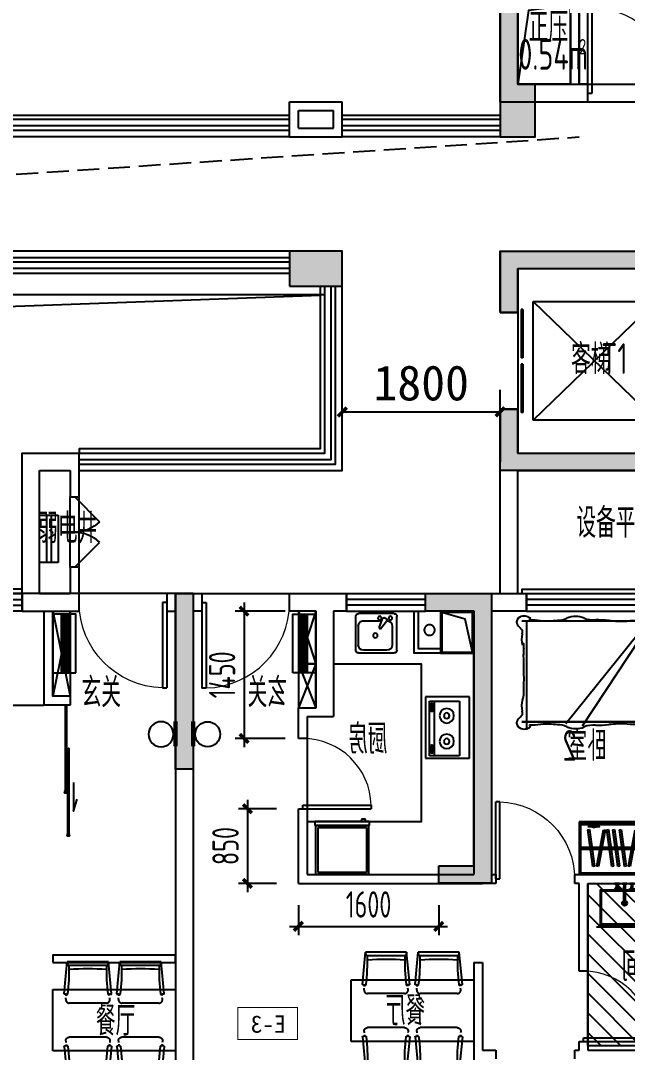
# Model space of a CAD drawing. Extents: x 2378699 to 2462834, y 1041771 to 1211756.
# Drawn here: x 2412970 to 2419886, y 1066374 to 1078124 of the extents above; entities that cross this region are included whole.
import ezdxf

# ---------------------------------------------------------------- set-up
doc = ezdxf.new("R2010")
doc.units = 0
doc.header["$LTSCALE"] = 1000
doc.linetypes.add('DASH', pattern=[0.35, 0.25, -0.1])
doc.linetypes.add('PS', pattern=[3200, 1500, -200, 1500])
doc.layers.get('0').update_dxf_attribs({"linetype": 'CONTINUOUS'})
doc.layers.get('Defpoints').update_dxf_attribs({"color": 6, "linetype": 'CONTINUOUS'})
for name, color, linetype in [('0p-洞填充', 1, 'CONTINUOUS'), ('_弱电导线层', 4, 'CONTINUOUS'), ('_弱电设备层', 6, 'CONTINUOUS'), ('_强电导线层', 3, 'CONTINUOUS'), ('A-EVTR', 5, 'CONTINUOUS'), ('A-Lvtry', 5, 'CONTINUOUS'), ('A-洞口', 105, 'CONTINUOUS'), ('A-烟气道', 105, 'CONTINUOUS'), ('A-疏散距离', 105, 'DASH'), ('A-看线', 105, 'CONTINUOUS'), ('A-线脚看线', 9, 'CONTINUOUS'), ('A-降板区域', 251, 'CONTINUOUS'), ('AE-FLOR', 151, 'CONTINUOUS'), ('DIM', 3, 'CONTINUOUS'), ('DOOR_FIRE', 4, 'CONTINUOUS'), ('PS', 6, 'PS'), ('PUB_DIM', 3, 'CONTINUOUS'), ('PUB_HATCH', 8, 'CONTINUOUS'), ('PUB_TEXT', 7, 'CONTINUOUS'), ('WALL', 2, 'CONTINUOUS'), ('WINDOW', 4, 'CONTINUOUS'), ('剪力墙', 6, 'CONTINUOUS'), ('商业', 2, 'CONTINUOUS'), ('户型标示', 7, 'CONTINUOUS'), ('栏杆', 142, 'CONTINUOUS'), ('门', 9, 'CONTINUOUS')]:
    doc.layers.add(name, color=color, linetype=linetype)
doc.layers.add('A-area', color=23, linetype='CONTINUOUS', plot=False)
doc.layers.add('A-FUR', color=8, linetype='CONTINUOUS', plot=False)
doc.layers.get('_强电导线层').off()
doc.styles.get("Standard").update_dxf_attribs({"font": 'tssdeng.shx', "bigfont": 'tssdchn.shx'})
doc.styles.add('ZZ', font='tssdeng.shx', dxfattribs={"width": 0.7, "bigfont": 'tssdchn.shx'})
doc.styles.add('黑体', font='simhei.ttf')
doc.dimstyles.new('_TCH_ARCH&&100', dxfattribs={"dimtxt": 400, "dimasz": 100, "dimexe": 250, "dimexo": 300, "dimgap": 126.25, "dimtad": 1, "dimdec": 0, "dimdsep": 46, "dimtxsty": '黑体', "dimblk": 'ARCHTICK', "dimcen": 0.09, "dimclrt": 7, "dimazin": 2, "dimtfac": 1, "dimtdec": 0, "dimtix": 1, "dimtmove": 2, "dimatfit": 3, "dimldrblk": 'ARCHTICK', "dimfxl": 0, "dimtolj": 1, "dimtzin": 0, "dimarcsym": 0})
doc.dimstyles.new('TSSD_100_100', dxfattribs={"dimtxt": 300, "dimasz": 100, "dimexe": 100, "dimexo": 250, "dimgap": 100, "dimtad": 1, "dimdec": 0, "dimzin": 0, "dimdsep": 46, "dimtxsty": 'ZZ', "dimblk": 'ARCHTICK', "dimcen": 0, "dimdle": 100, "dimclrd": 256, "dimclrt": 7, "dimadec": 0, "dimazin": 0, "dimtfac": 1, "dimtdec": 0, "dimtix": 1, "dimtmove": 2, "dimatfit": 3, "dimfxl": 0, "dimtolj": 1, "dimtzin": 0, "dimarcsym": 0})

# ---------------------------------------------------------------- blocks, each defined once
blk = doc.blocks.new('zt1')
at = {"layer": 'A-Lvtry', "linetype": 'Continuous'}
for p, q in [((-700, 0), (0, 0)), ((-700, -500), (-700, 0)), ((0, 0), (0, -500)), ((0, -500), (-700, -500))]:
    blk.add_line(p, q, dxfattribs=at)
at = {"layer": 'A-Lvtry'}
for p, q in [((-673, -113), (-673, -456)), ((-51, -113), (-673, -113)), ((-51, -456), (-51, -113)), ((-673, -400), (-51, -400)), ((-673, -456), (-51, -456)), ((-641, -422), (-641, -434)), ((-566, -432), (-630, -432)), ((-630, -432), (-630, -448)), ((-630, -448), (-566, -448)), ((-566, -448), (-566, -432)), ((-549, -423), (-549, -434)), ((-168, -422), (-168, -434)), ((-157, -432), (-157, -448)), ((-93, -432), (-157, -432)), ((-157, -448), (-93, -448)), ((-93, -448), (-93, -432)), ((-76, -423), (-76, -434))]:
    blk.add_line(p, q, dxfattribs=at)
for points in [[(-549, -423, 0.259034), (-551, -420, 0.076276), (-563, -415, 0.036515), (-576, -412, 0.026615), (-595, -411, 0.026615), (-614, -412, 0.036515), (-627, -415, 0.076276), (-639, -420, 0.259034), (-641, -423, 0.078462), (-641, -424, 0.056762)], [(-549, -434, 0.259034), (-551, -430, 0.076276), (-563, -425, 0.036515), (-576, -423, 0.026615), (-595, -422, 0.026615), (-614, -423, 0.036515), (-627, -425, 0.076276), (-639, -430, 0.259034), (-641, -434, 0.259034), (-639, -437, 0.056762), (-630, -441, 0.036515)], [(-566, -443, 0.008736), (-563, -442, 0.076276), (-551, -437, 0.259034), (-549, -434, 0.259034)], [(-76, -423, 0.259034), (-78, -420, 0.076276), (-90, -415, 0.036515), (-103, -412, 0.026615), (-122, -411, 0.026615), (-141, -412, 0.036515), (-154, -415, 0.076276), (-166, -420, 0.259034), (-168, -423, 0.078462), (-168, -424, 0.056762)], [(-76, -434, 0.259034), (-78, -430, 0.076276), (-90, -425, 0.036515), (-103, -423, 0.026615), (-122, -422, 0.026615), (-141, -423, 0.036515), (-154, -425, 0.076276), (-166, -430, 0.259034), (-168, -434, 0.259034), (-166, -437, 0.056762), (-157, -441, 0.036515)], [(-93, -443, 0.008736), (-90, -442, 0.076276), (-78, -437, 0.259034), (-76, -434, 0.259034)]]:
    blk.add_lwpolyline(points, format="xyb", dxfattribs=at)
at = {"layer": 'A-Lvtry', "linetype": 'Continuous'}
for centre, radius in [((-508, -259), 82.5), ((-508, -259), 31.6), ((-216, -259), 82.5), ((-216, -259), 31.6)]:
    blk.add_circle(centre, radius, dxfattribs=at)
at = {"layer": 'A-Lvtry', "width": 0.8, "flags": 9}
for tag in ['YSIZE', 'XSIZE']:
    blk.add_attdef(tag, (-350, 0), '', height=0.5, dxfattribs=at)
blk = doc.blocks.new('t4')
at = {"layer": 'A-Lvtry'}
for p, q in [((3876515, 2551820), (3876515, 2552229)), ((3876545, 2552260), (3876931, 2552260)), ((3876962, 2552229), (3876962, 2551820)), ((3876545, 2552145), (3876545, 2551880)), ((3876820, 2552206), (3876606, 2552206)), ((3876790, 2552072), (3876875, 2552142)), ((3876914, 2552122), (3876906, 2552136)), ((3876800, 2552055), (3876790, 2552072)), ((3876903, 2552093), (3876800, 2552055)), ((3876881, 2551880), (3876881, 2552085)), ((3876931, 2551789), (3876545, 2551789)), ((3876606, 2551820), (3876820, 2551820))]:
    blk.add_line(p, q, dxfattribs=at)
at = {"layer": 'A-Lvtry', "extrusion": (3.92285e-11, -1.08889e-08, 1)}
for centre, major_axis, start_param, end_param in [((3876545, 2552229), (-21.6, 21.6, 0), -0.785398, 0.785398), ((3876931, 2552229), (-21.6, 21.6, 0), 3.926991, 5.497787), ((3876606, 2552145), (-43.1, 43.1, 0), -0.785398, 0.785398), ((3876820, 2552145), (43.1, 43.1, 0), 5.497787, 7.068583), ((3876888, 2552126), (14.4, 14.4, 0), 6.021386, 7.757331), ((3876911, 2552185), (-14.4, 14.4, 0), 4.712389, 10.995574), ((3876896, 2552112), (-14.4, 14.4, 0), 2.714645, 4.45059), ((3876713, 2552013), (18, 18, 0), 6.283185283897186, 12.56637059107677), ((3876911, 2552063), (14.4, 14.4, 0), 6.283185283893945, 12.56637059107353), ((3876606, 2551880), (-43.1, 43.1, 0), 0.785398, 2.356194), ((3876820, 2551880), (-43.1, 43.1, 0), 2.356194, 3.926991), ((3876545, 2551820), (21.6, 21.6, 0), 2.356194, 3.926991), ((3876931, 2551820), (-21.6, 21.6, 0), 2.356194, 3.926991)]:
    blk.add_ellipse(centre, major_axis=major_axis, ratio=1, start_param=start_param, end_param=end_param, dxfattribs=at)
blk = doc.blocks.new('BX1')
at = {"layer": 'A-Lvtry'}
for p, q in [((-560, 8), (-608, 8)), ((-608, 8), (-608, -608)), ((-560, -608), (-560, 8)), ((0, 0), (-560, 0)), ((0, -600), (0, 0)), ((-560, 0), (-560, -600)), ((-24, -24), (-536, -24)), ((-536, -24), (-536, -576)), ((-24, -576), (-24, -24)), ((-631, -564), (-631, -520)), ((-631, -520), (-608, -520)), ((-608, -564), (-631, -564)), ((-608, -520), (-608, -564)), ((-536, -576), (-24, -576)), ((-608, -608), (-560, -608)), ((-560, -600), (0, -600))]:
    blk.add_line(p, q, dxfattribs=at)
blk = doc.blocks.new('u5g')
at = {"color": 8, "linetype": 'DASH', "ltscale": 20}
for p, q in [((10503, 151826), (10513, 151826)), ((10503, 151776), (10513, 151776)), ((10513, 151826), (10513, 151776)), ((12178, 151814), (10513, 151814)), ((12178, 151789), (10513, 151789)), ((12188, 151826), (12178, 151826)), ((12178, 151826), (12178, 151776)), ((12188, 151776), (12178, 151776))]:
    blk.add_line(p, q, dxfattribs=at)
at = {"color": 8, "ltscale": 20}
for p, q in [((10608, 151503), (10773, 151503)), ((10773, 151503), (10678, 151485)), ((10678, 151485), (10678, 151503)), ((11918, 151531), (12013, 151550)), ((12083, 151531), (11918, 151531)), ((12013, 151550), (12013, 151531))]:
    blk.add_line(p, q, dxfattribs=at)
at = {"linetype": 'DASH', "ltscale": 20}
for points in [[(12208, 152126), (10483, 152126), (10483, 151476), (12208, 151476)], [(10503, 151531), (11355, 151531), (11355, 151511), (10503, 151511)], [(11335, 151511), (12188, 151511), (12188, 151491), (11335, 151491)]]:
    blk.add_lwpolyline(points, close=True, dxfattribs=at)
blk.add_lwpolyline([(12188, 151476), (12188, 152106), (10503, 152106), (10503, 151476)], dxfattribs=at)
at = {"color": 8, "linetype": 'DASH', "ltscale": 20}
for points in [[(10603, 151579), (10697, 152027), (10720, 152022), (10626, 151574)], [(10780, 151579), (10874, 152027), (10897, 152022), (10803, 151574)], [(11001, 151572), (10931, 152024), (10954, 152028), (11025, 151576)], [(11087, 151579), (11181, 152027), (11204, 152022), (11110, 151574)], [(11310, 151572), (11240, 152024), (11263, 152028), (11334, 151576)], [(11397, 151579), (11490, 152027), (11513, 152022), (11420, 151574)], [(11618, 151572), (11547, 152024), (11570, 152028), (11641, 151576)], [(11711, 151572), (11640, 152024), (11663, 152028), (11734, 151576)], [(11797, 151572), (11726, 152024), (11749, 152028), (11820, 151576)], [(11843, 151579), (11936, 152027), (11959, 152022), (11866, 151574)], [(12064, 151572), (11993, 152024), (12016, 152028), (12087, 151576)]]:
    blk.add_lwpolyline(points, close=True, dxfattribs=at)
blk = doc.blocks.new('QWER34324')
at = {"layer": 'A-FUR'}
for p, q in [((-500, 0), (0, 0)), ((-40, -1200), (-40, 0)), ((-40, 0), (0, 0)), ((0, 0), (0, -1200)), ((-40, -12), (-2054, -12)), ((-40, -12), (-2054, -12)), ((-2000, -12), (-2000, -1251)), ((-608, -12), (-1552, -1182)), ((-575, -12), (-1364, -1208)), ((-571, -12), (-571, -144)), ((-520, -12), (-520, -135)), ((-63, -1126), (-63, -109)), ((-678, -173), (-678, -1028)), ((-336, -1028), (-336, -173)), ((-571, -1041), (-571, -1208)), ((-520, -1050), (-520, -1208)), ((-40, -1162), (-2054, -1162)), ((-40, -1165), (-2054, -1165)), ((-473, -1061), (-473, -1126)), ((0, -1200), (-500, -1200)), ((0, -1200), (-40, -1200))]:
    blk.add_line(p, q, dxfattribs=at)
for centre, radius, start, end in [((-2051, -24), 61.8, 114.6552, 197.0582), ((-2025, -61), 106, 45.7841, 118.7213), ((-1951, -1), 16, 93.3957, 183.4418), ((-1636, 205), 209, 267.1562, 297.4576), ((-1447, -169), 210, 87.9632, 116.1276), ((-1431, -151), 192, 63.047, 92.6492), ((-1226, 355), 355, 250.6064, 272.328), ((-1221, -2275), 2276, 85.9688, 89.7495), ((-1983, 14), 138, 203.7061, 231.956), ((-2098, -140), 53.6, 340.2311, 55.8644), ((-1966, -1217), 1215, 83.9678, 90.0408), ((-1770, 1150), 1160, 266.6495, 276.12), ((-909, 1295), 1309, 263.3302, 272.3581), ((-778, -1524), 1513, 87.0776, 92.9224), ((-656, 791), 806, 266.782, 275.5915), ((-481, -586), 584, 86.0367, 99.5331), ((-58, -703), 749, 113.8347, 131.4622), ((532, -1280), 1549, 124.5749, 131.8881), ((-775, -21402), 21401, 88.4924, 89.1043), ((-1547, -1387), 1811, 37.3131, 49.4206), ((-690, -564), 638, 26.4088, 59.0003), ((-268, -607), 539, 67.6212, 92.1024), ((-160, -2948), 2940, 87.6616, 91.0116), ((-1820, -219), 236, 164.9987, 197.1808), ((-507, -588), 449, 67.6212, 112.3788), ((-2003, -298), 43.4, 129.0734, 167.946), ((-1220, -371), 813, 176.6723, 181.7242), ((-2962, -320), 934, 354.9526, 3.4165), ((-3004, -350), 973, 356.9587, 1.5759), ((-605, 111), 625, 295.48, 321.1501), ((-9950, -650), 7922, 358.6733, 1.8401), ((-7673, -3674), 8088, 20.4586, 24.0484), ((-1524, 283), 1811, 309.9646, 322.6869), ((-1820, -978), 236, 162.8192, 195.0013), ((-2329, -812), 300, 341.3052, 356.0421), ((-667, -564), 638, 300.9997, 333.5912), ((-2098, -1057), 53.6, 304.1356, 19.7689), ((-507, -613), 449, 247.6212, 292.3788), ((-35, -425), 749, 237.4638, 246.1653), ((555, 176), 1549, 231.6372, 235.4251), ((-2051, -1173), 61.8, 162.9418, 245.3448), ((-1983, -1211), 138, 128.044, 156.2939), ((-268, -627), 539, 247.6212, 292.3788), ((-2025, -1136), 106, 241.2787, 314.2159), ((-1966, 20), 1215, 269.9592, 276.0322), ((-1951, -1196), 16, 176.5582, 266.6043), ((-1770, -2347), 1160, 83.88, 93.3505), ((-1636, -1402), 209, 62.5424, 92.8438), ((-1447, -1028), 210, 243.8724, 272.0368), ((-1431, -1046), 192, 267.3508, 296.953), ((-1226, -1552), 355, 87.672, 109.3936), ((-1221, 1078), 2276, 270.2505, 274.0312), ((-909, -2492), 1309, 87.6419, 96.6698), ((-778, 327), 1513, 267.0776, 272.9224), ((-656, -1988), 806, 84.4085, 93.218), ((-481, -611), 584, 260.4669, 273.9633), ((-775, 20205), 21401, 270.8957, 271.5076), ((-160, 1751), 2940, 268.9884, 272.3384)]:
    blk.add_arc(centre, radius, start, end, dxfattribs=at)
blk = doc.blocks.new('A$C12CE3BE6')
at = {"ltscale": 10}
for p, q in [((220, 412), (160, 412)), ((160, 412), (160, 405)), ((220, 405), (160, 405)), ((180, 469), (200, 469)), ((180, 412), (180, 435)), ((182, 422), (182, 442)), ((197, 442), (182, 442)), ((197, 422), (182, 422)), ((184, 442), (184, 469)), ((187, 412), (187, 422)), ((193, 412), (193, 422)), ((195, 442), (195, 469)), ((197, 422), (197, 442)), ((200, 412), (200, 435)), ((220, 405), (220, 412)), ((285, 469), (265, 469)), ((265, 260), (265, 435)), ((285, 260), (285, 435)), ((330, 412), (390, 412)), ((330, 405), (330, 412)), ((330, 405), (390, 405)), ((370, 469), (350, 469)), ((350, 412), (350, 435)), ((352, 422), (352, 442)), ((352, 442), (367, 442)), ((352, 422), (367, 422)), ((354, 442), (354, 469)), ((357, 412), (357, 422)), ((363, 412), (363, 422)), ((365, 442), (365, 469)), ((367, 422), (367, 442)), ((370, 412), (370, 435)), ((390, 412), (390, 405))]:
    blk.add_line(p, q, dxfattribs=at)
for p, q in [((261, 236), (289, 264)), ((261, 264), (289, 236))]:
    blk.add_line(p, q)
for points in [[(200, 435), (200, 469), (215, 469), (215, 475), (165, 475), (165, 469), (180, 469), (180, 435)], [(285, 435), (285, 469), (300, 469), (300, 475), (250, 475), (250, 469), (265, 469), (265, 435)], [(370, 435), (370, 469), (385, 469), (385, 475), (335, 475), (335, 469), (350, 469), (350, 435)]]:
    blk.add_lwpolyline(points, dxfattribs=at)
for points in [[(0, 0), (0, 400), (550, 400), (550, 0)], [(10, 10), (10, 390), (540, 390), (540, 10)]]:
    blk.add_lwpolyline(points, close=True)
for centre in [(190, 409), (360, 409)]:
    blk.add_circle(centre, 3.5, dxfattribs=at)
for radius in [29.1, 20]:
    blk.add_circle((275, 250), radius)
blk.add_arc((275, 260), 10, 180, 0, dxfattribs=at)
blk = doc.blocks.new('chair4')
at = {"linetype": 'DASH', "ltscale": 200}
for p, q in [((-426, 250), (-410, 249)), ((-470, 211), (-470, -211)), ((-426, -250), (-410, -249))]:
    blk.add_line(p, q, dxfattribs=at)
at = {"ltscale": 20}
for p, q in [((-389, 247), (-372, 245)), ((-365, 269), (0, 234)), ((-40, 214), (-40, -214)), ((0, 234), (0, -234)), ((-365, -269), (0, -234)), ((-389, -247), (-372, -245))]:
    blk.add_line(p, q, dxfattribs=at)
at = {"linetype": 'DASH', "ltscale": 200, "extrusion": (0, 0, -1)}
for centre, start_param, end_param in [((-430, 211), 3.926991, 5.586837), ((-430, -211), 2.267145, 3.926991)]:
    blk.add_ellipse(centre, major_axis=(28.3, 28.3), ratio=1, start_param=start_param, end_param=end_param, dxfattribs=at)
at = {"ltscale": 20, "extrusion": (0, 0, -1)}
for centre, major_axis, ratio, start_param, end_param in [((-366, 237), (5.66, -5.66), 1, 0.914477, 2.702691), ((-440, 264), (50.3, 50.3), 1, 0.774487, 1.131895), ((-365, 265), (2.83, 2.83), 1, 3.91608, 5.586837), ((-6, 198), (26.3, 26.3), 1, 4.375488, 5.671939), ((-125, 1886), (-1792, 85), 0.932857, 4.621064, 4.803714), ((-2033, -2), (-3, 2384), 0.819086, 1.481782, 1.659811), ((-366, -237), (5.66, 5.66), 1, 3.580494, 5.368708), ((-125, -1886), (1792, 85), 0.932857, 4.621064, 4.803714), ((-6, -198), (26.3, 26.3), 1, 2.182042, 3.478494), ((-440, -264), (50.3, -50.3), 1, -1.131895, -0.774487), ((-365, -265), (2.83, -2.83), 1, 0.696349, 2.367105)]:
    blk.add_ellipse(centre, major_axis=major_axis, ratio=ratio, start_param=start_param, end_param=end_param, dxfattribs=at)
blk = doc.blocks.new('canzhuo01')
for p, q in [((38357, 175033), (36957, 175033)), ((38357, 174333), (38357, 175033)), ((36957, 174333), (38357, 174333))]:
    blk.add_line(p, q)
at = {"extrusion": (0, 0, -1), "xscale": -1, "zscale": -1, "rotation": 270}
for p in [(-37357, 175347), (-37957, 175347)]:
    blk.add_blockref('chair4', p, dxfattribs=at)
at = {"xscale": -1, "rotation": 90}
for p in [(37357, 174019), (37957, 174019)]:
    blk.add_blockref('chair4', p, dxfattribs=at)
blk = doc.blocks.new('$DorLib2D$00000001')
for p, q in [((0.45, 0.975), (0.5, 0.975)), ((0.45, 0), (0.45, 0.975)), ((0.5, 0), (0.5, 0.975)), ((0.5, 0), (0.45, 0))]:
    blk.add_line(p, q)
at = {"lineweight": 13}
blk.add_arc((0.475, 0), 0.975, 91.4693, 180, dxfattribs=at)
blk = doc.blocks.new('$TCHSYS$WIN2D')
for p, q in [((-0.5, 0.5), (0.5, 0.5)), ((-0.5, 0.5), (-0.5, -0.5)), ((0.5, 0.5), (0.5, -0.5)), ((0.5, 0.1667), (-0.5, 0.1667)), ((0.5, -0.1667), (-0.5, -0.1667)), ((-0.5, -0.5), (0.5, -0.5))]:
    blk.add_line(p, q)
blk = doc.blocks.new('a3+huxing0323')
at = {"layer": 'A-降板区域'}
h = blk.add_hatch(dxfattribs=at)
h.set_pattern_fill('ANSI31', color=256, scale=100)
h.set_pattern_definition([(45, (1599.37, 3297.15), (-112.2532, 112.2532), [])])
h.paths.add_polyline_path([(-26714, 146585), (-27714, 146585), (-27714, 145885), (-27714, 145785), (-28814, 145785), (-28814, 144735), (-26714, 144735)])
at = {"layer": 'A-FUR'}
for p, q in [((-23414, 149685), (-23614, 149085)), ((-23614, 149685), (-23414, 149085)), ((-23614, 149085), (-23414, 148585)), ((-23414, 149085), (-23614, 148585))]:
    blk.add_line(p, q, dxfattribs=at)
for points in [[(-23414, 149085), (-23614, 149085), (-23614, 149685), (-23414, 149685)], [(-23414, 148585), (-23614, 148585), (-23614, 149085), (-23414, 149085)]]:
    blk.add_lwpolyline(points, close=True, dxfattribs=at)
at = {"layer": 'A-Lvtry', "ltscale": 3}
blk.add_line((-27693, 146088), (-26814, 146088), dxfattribs=at)
blk.add_lwpolyline([(-23814, 149085), (-24814, 149085), (-24814, 147285), (-23514, 147285)], dxfattribs=at)
at = {"layer": 'A-烟气道'}
for points in [[(-25414, 149685), (-25034, 149685), (-25034, 149205), (-25414, 149205)], [(-25399, 149670), (-25049, 149670), (-25049, 149220), (-25399, 149220)]]:
    blk.add_lwpolyline(points, close=True, dxfattribs=at)
blk.add_lwpolyline([(-25399, 149220), (-25316, 149593), (-25049, 149670)], dxfattribs=at)
at = {"layer": 'A-降板区域'}
blk.add_lwpolyline([(-26714, 146585), (-27714, 146585), (-27714, 145885), (-27714, 145785), (-28814, 145785), (-28814, 144735), (-26714, 144735)], close=True, dxfattribs=at)
at = {"layer": 'PS', "ltscale": 0.5}
blk.add_circle((-24909, 149470), 60, dxfattribs=at)
at = {"layer": 'WALL'}
for p, q in [((-25514, 149885), (-26014, 149885)), ((-26014, 149885), (-26014, 149685)), ((-24864, 149885), (-25514, 149885)), ((-24864, 149685), (-24864, 149885)), ((-23714, 149885), (-23964, 149885)), ((-23964, 149885), (-23964, 149685)), ((-23314, 149885), (-23714, 149885)), ((-23314, 149685), (-23314, 149885)), ((-22014, 149885), (-22314, 149885)), ((-22314, 149885), (-22314, 149685)), ((-22014, 149885), (-22014, 140985)), ((-26014, 149685), (-25614, 149685)), ((-25614, 149685), (-25614, 146685)), ((-25414, 149685), (-25414, 146685)), ((-25414, 149685), (-24864, 149685)), ((-23964, 149685), (-23814, 149685)), ((-23814, 149685), (-23814, 148485)), ((-23614, 149685), (-23614, 148585)), ((-23614, 149685), (-23314, 149685)), ((-22314, 149685), (-22214, 149685)), ((-22214, 149685), (-22214, 141085)), ((-23414, 148585), (-23614, 148585)), ((-23414, 148235), (-23414, 148585)), ((-23514, 148485), (-23814, 148485)), ((-23514, 148485), (-23514, 148235)), ((-23514, 148235), (-23414, 148235)), ((-23414, 147435), (-23514, 147435)), ((-23514, 147435), (-23514, 146685)), ((-23414, 146585), (-23414, 147435)), ((-26614, 146685), (-28014, 146685)), ((-26564, 146685), (-26614, 146685)), ((-26564, 146585), (-26564, 146685)), ((-25614, 146685), (-25664, 146685)), ((-25664, 146685), (-25664, 146585)), ((-23514, 146685), (-25414, 146685)), ((-26714, 146585), (-28114, 146585)), ((-26714, 146585), (-26714, 145585)), ((-26614, 145585), (-26614, 146585)), ((-26614, 146585), (-26564, 146585)), ((-25664, 146585), (-25514, 146585)), ((-23414, 146585), (-25514, 146585)), ((-26714, 145585), (-26614, 145585)), ((-25514, 145685), (-25514, 144685)), ((-25414, 145685), (-25514, 145685)), ((-25414, 145685), (-25414, 144685)), ((-26614, 144785), (-26714, 144785)), ((-26714, 144785), (-26714, 144685)), ((-26614, 144685), (-26614, 144785)), ((-26714, 144685), (-28814, 144685)), ((-26564, 144685), (-26614, 144685)), ((-26564, 144585), (-26564, 144685)), ((-25514, 144685), (-25664, 144685)), ((-25664, 144685), (-25664, 144585)), ((-25414, 144685), (-25414, 141085))]:
    blk.add_line(p, q, dxfattribs=at)
for points in [[(-25034, 149205), (-24734, 149205), (-24734, 149685)], [(-25034, 149255), (-24784, 149255), (-24784, 149685)]]:
    blk.add_lwpolyline(points, dxfattribs=at)
at = {"layer": 'WINDOW'}
for p, q in [((-22314, 149885, 0), (-23314, 149885, 0)), ((-23514, 148235), (-23514, 147435)), ((-26714, 145585), (-26714, 144785))]:
    blk.add_line(p, q, dxfattribs=at)
at = {"layer": '户型标示', "color": 2, "const_width": 11.2}
blk.add_lwpolyline([(-23403, 145173), (-22725, 145173), (-22725, 144806), (-23403, 144806)], close=True, dxfattribs=at)
at = {"layer": 'A-FUR', "extrusion": (0, 0, -1), "xscale": 0.8116, "yscale": 0.9231, "zscale": -1, "rotation": 180}
blk.add_blockref('u5g', (36522, 287113), dxfattribs=at)
at = {"layer": 'A-FUR'}
blk.add_blockref('canzhuo01', (-62371, -29547), dxfattribs=at)
at = {"layer": 'A-Lvtry', "extrusion": (-1.08889e-08, 3.92285e-11, 1)}
for name, p, rotation in [('zt1', (-25364, 148710), 90.00000133402135), ('BX1', (-23614, 146685), 270)]:
    blk.add_blockref(name, p, dxfattribs=dict(at, rotation=rotation))
at = {"layer": 'A-Lvtry', "ltscale": 3, "extrusion": (0, 0, -1), "zscale": -1}
blk.add_blockref('A$C12CE3BE6', (26858, 146110), dxfattribs=at)
at = {"layer": 'WALL', "extrusion": (0, 0, -1), "zscale": -1}
blk.add_blockref('QWER34324', (28014, 149585), dxfattribs=at)
at = {"layer": 'WINDOW'}
for name, p, xscale, yscale, zscale, rotation in [('$TCHSYS$WIN2D', (-26764, 149785), 1500, 200, 1500, 180), ('$TCHSYS$WIN2D', (-24414, 149785), 900, 200, 900, 180), ('$DorLib2D$00000001', (-22814, 149785), -1000, 1000, -1000, 180), ('$DorLib2D$00000001', (-23464, 147835), 800, -800, 800, 270), ('$DorLib2D$00000001', (-26114, 146635), -900, -900, -900, 180), ('$DorLib2D$00000001', (-26664, 145185), 800, -800, 800, 270)]:
    blk.add_blockref(name, p, dxfattribs=dict(at, xscale=xscale, yscale=yscale, zscale=zscale, rotation=rotation))
at = {"layer": '商业', "rotation": 90}
blk.add_blockref('t4', (2527722, -3727305), dxfattribs=at)
at = {"layer": 'PUB_TEXT', "width": 0.7}
for s, height, p in [('玄关', 337.6, (-23286, 148590)), ('厨房', 337.6, (-24428, 148061)), ('卧室', 337.6, (-26930, 147982)), ('2', 350, (-26586, 147982)), ('卫生间', 337.6, (-27773, 145471)), ('餐厅', 337.6, (-24859, 144968))]:
    blk.add_text(s, height=height, dxfattribs=at).set_placement(p)
at = {"layer": '户型标示', "color": 2, "style": '黑体'}
blk.add_text('E-3', height=197.2, dxfattribs=at).set_placement((-23271, 144884))
blk = doc.blocks.new('jgjlq030328')
at = {"layer": 'PUB_HATCH'}
for points in [[(-266435, 22212), (-266035, 22212), (-266035, 22812), (-266235, 22812), (-266235, 25312), (-265635, 25312), (-265635, 25512), (-266435, 25512), (-266435, 22612)], [(-268835, 20512), (-268235, 20512), (-268235, 20912), (-268835, 20912)], [(-266435, 20212), (-266435, 20912), (-263935, 20912), (-263935, 18412), (-266435, 18412), (-266435, 19112), (-266235, 19112), (-266235, 18612), (-264135, 18612), (-264135, 20712), (-266235, 20712), (-266235, 20212)], [(-270135, 17012), (-269935, 17012), (-269935, 15012), (-270135, 15012), (-270135, 16812)], [(-267135, 13912), (-266735, 13912), (-266735, 16812), (-267285, 16812), (-267285, 17012), (-266535, 17012), (-266535, 13712), (-266735, 13712), (-267135, 13712)]]:
    blk.add_hatch(color=256, dxfattribs=at).paths.add_polyline_path(points)
at = {"layer": '剪力墙'}
for points in [[(-266435, 22212), (-266035, 22212), (-266035, 22812), (-266235, 22812), (-266235, 25312), (-265635, 25312), (-265635, 25512), (-266435, 25512), (-266435, 22612)], [(-268835, 20512), (-268235, 20512), (-268235, 20912), (-268835, 20912)], [(-266435, 20212), (-266435, 20912), (-263935, 20912), (-263935, 18412), (-266435, 18412), (-266435, 19112), (-266235, 19112), (-266235, 18612), (-264135, 18612), (-264135, 20712), (-266235, 20712), (-266235, 20212)], [(-270135, 17012), (-269935, 17012), (-269935, 15012), (-270135, 15012), (-270135, 16812)], [(-267135, 13912), (-266735, 13912), (-266735, 16812), (-267285, 16812), (-267285, 17012), (-266535, 17012), (-266535, 13712), (-266735, 13712), (-267135, 13712)]]:
    blk.add_lwpolyline(points, close=True, dxfattribs=at)
for points in [[(-268635, 20512), (-268635, 20512)], [(-270135, 16812), (-270135, 16812)]]:
    blk.add_lwpolyline(points, dxfattribs=at)
blk = doc.blocks.new('ssxianjiao0329')
at = {"layer": 'A-线脚看线'}
for points in [[(-32414, 148948), (-22514, 148948)], [(-21914, 148948), (-20114, 148948)], [(-32414, 147148), (-22514, 147148)], [(-22164, 146998), (-22164, 145148), (-24914, 145148), (-24914, 145098)], [(-25564, 143498), (-25564, 143548), (-26514, 143548), (-26514, 143498)], [(-19864, 143498), (-19864, 143548), (-18264, 143548), (-18264, 143498)]]:
    blk.add_lwpolyline(points, dxfattribs=at)
blk = doc.blocks.new('$DORLIB2D$00000127')
at = {"color": 0}
for points in [[(-0.533, 0.795), (-0.533, 0.69)], [(-0.033, 0.795), (-0.533, 0.795)], [(-0.033, 0.795), (-0.033, 0.69)], [(0.533, 0.795), (0.033, 0.795)], [(0.033, 0.795), (0.033, 0.69)], [(0.533, 0.795), (0.533, 0.69)], [(-0.033, 0.69), (-0.533, 0.69)], [(0.533, 0.69), (0.033, 0.69)], [(0.5, 0.5), (-0.5, 0.5)]]:
    blk.add_lwpolyline(points, dxfattribs=at)
blk = doc.blocks.new('$DorLib2D$00000116')
at = {"color": 0}
for p, q in [((-0.5, 0), (-0.146, 0.354)), ((0.5, 0), (0.146, 0.354))]:
    blk.add_line(p, q, dxfattribs=at)
for centre, start, end in [((-0.5, 0), 0, 45), ((0.5, 0), 135, 180)]:
    blk.add_arc(centre, 0.5, start, end, dxfattribs=at)
blk = doc.blocks.new('hhhhxintongqutong0329')
at = {"layer": 'A-area'}
for points in [[(-17814, 25083), (-19914, 25083), (-19914, 22583), (-17814, 22583)], [(-19914, 25083), (-19914, 23583), (-19214, 23583), (-19214, 22583), (-17814, 22583), (-17814, 25083)], [(-19914, 23483), (-19314, 23483), (-19314, 22583), (-19914, 22583)], [(-37214, 20183), (-37214, 20183), (-37214, 20183), (-37214, 16783), (-34664, 16783), (-34664, 16783), (-33414, 16783), (-33414, 16783), (-31814, 16783), (-31814, 16983), (-31214, 16983), (-31214, 13683), (-29814, 13683), (-29814, 16983), (-29214, 16983), (-29214, 16783), (-27714, 16783), (-27714, 16783), (-26464, 16783), (-26464, 16783), (-25564, 16783), (-25564, 18383), (-22114, 18383), (-22114, 20183)]]:
    blk.add_lwpolyline(points, close=True, dxfattribs=at)
at = {"layer": 'A-EVTR'}
for p, q in [((-19739, 18758), (-19739, 20108)), ((-19739, 20108), (-18339, 20108)), ((-18339, 18758), (-19739, 20108)), ((-19739, 18758), (-18339, 20108)), ((-18339, 18758), (-19739, 18758))]:
    blk.add_line(p, q, dxfattribs=at)
at = {"layer": 'A-洞口'}
blk.add_lwpolyline([(-19314, 23483), (-19789, 23424), (-19914, 22583)], dxfattribs=at)
at = {"layer": 'A-看线'}
blk.add_lwpolyline([(-22114, 20183), (-37214, 20183)], dxfattribs=at)
at = {"layer": 'AE-FLOR'}
for points in [[(-22514, 22183), (-32414, 22183)], [(-20114, 22183), (-21914, 22183)], [(-22514, 21983), (-32414, 21983)], [(-20114, 21983), (-21914, 21983)], [(-22514, 20683), (-32414, 20683)], [(-22514, 20483), (-32414, 20483)], [(-24914, 18183), (-21914, 18183), (-21914, 20283)], [(-24914, 18383), (-22114, 18383), (-22114, 20283)]]:
    blk.add_lwpolyline(points, dxfattribs=at)
at = {"layer": 'DOOR_FIRE'}
for p, q in [((-19114, 22383), (-18114, 22383)), ((-25014, 17083), (-25014, 17883)), ((-24914, 17083), (-24914, 17883))]:
    blk.add_line(p, q, dxfattribs=at)
at = {"layer": 'WALL'}
for p, q in [((-19214, 22583), (-19214, 23583)), ((-20114, 22383), (-20114, 23483)), ((-19914, 22583), (-19914, 23483)), ((-19314, 22583), (-19314, 23483)), ((-19914, 22583), (-19314, 22583)), ((-19114, 22583), (-19214, 22583)), ((-19114, 22383), (-19114, 22583)), ((-22514, 21983), (-22514, 22383)), ((-22514, 22383), (-21914, 22383)), ((-21914, 21983), (-21914, 22383)), ((-20114, 22383), (-19314, 22383)), ((-19314, 22383), (-19114, 22383)), ((-22414, 22083), (-22414, 22283)), ((-22414, 22283), (-22014, 22283)), ((-22014, 22083), (-22014, 22283)), ((-22514, 21983), (-21914, 21983)), ((-22414, 22083), (-22014, 22083)), ((-20114, 20683), (-17614, 20683)), ((-20114, 20683), (-20114, 19983)), ((-19914, 20483), (-17814, 20483)), ((-19914, 19983), (-19914, 20483)), ((-20114, 19983), (-19914, 19983)), ((-19914, 18883), (-20114, 18883)), ((-20114, 18883), (-20114, 18283)), ((-19914, 18383), (-19914, 18883)), ((-25564, 18383), (-24914, 18383)), ((-25564, 16583), (-25564, 18383)), ((-24914, 17883), (-24914, 18383)), ((-19914, 18383), (-17814, 18383)), ((-20114, 16783), (-20114, 18283)), ((-25364, 18183), (-25014, 18183)), ((-25364, 16783), (-25364, 18183)), ((-25014, 18183), (-25014, 17883)), ((-19914, 16783), (-19914, 18183)), ((-19914, 18183), (-17614, 18183)), ((-25014, 17883), (-24914, 17883)), ((-24914, 17083), (-25014, 17083)), ((-25014, 17083), (-25014, 16783)), ((-24914, 16583), (-24914, 17083)), ((-25364, 16783), (-25014, 16783)), ((-20114, 16783), (-19914, 16783)), ((-25564, 16583), (-24914, 16583))]:
    blk.add_line(p, q, dxfattribs=at)
at = {"layer": '栏杆'}
for points in [[(-22514, 22108), (-32414, 22108)], [(-20114, 22108), (-21914, 22108)], [(-22514, 22058), (-32414, 22058)], [(-20114, 22058), (-21914, 22058)], [(-22514, 20608), (-32414, 20608)], [(-22514, 20558), (-32414, 20558)], [(-24914, 18258), (-21989, 18258), (-21989, 20283)], [(-24914, 18308), (-22039, 18308), (-22039, 20283)]]:
    blk.add_lwpolyline(points, dxfattribs=at)
at = {"layer": 'DOOR_FIRE', "xscale": -1000, "yscale": 1000, "zscale": 200}
blk.add_blockref('$DorLib2D$00000001', (-18614, 22483), dxfattribs=at)
at = {"layer": 'DOOR_FIRE', "xscale": 800, "yscale": -800, "zscale": 100, "rotation": 90}
blk.add_blockref('$DorLib2D$00000116', (-24964, 17483), dxfattribs=at)
at = {"layer": 'WINDOW', "xscale": 1100, "yscale": -200, "zscale": 1100, "rotation": 90}
blk.add_blockref('$DORLIB2D$00000127', (-20014, 19433), dxfattribs=at)
at = {"layer": 'PUB_TEXT', "width": 0.7}
for s, height, p in [('正压', 337.6, (-19788, 23063)), ('0.54m', 350, (-19907, 22749)), ('2', 175, (-19213, 22924)), ('客梯', 337.6, (-19306, 19284)), ('T1', 350, (-18962, 19284)), ('设备平台', 337.6, (-19245, 17419)), ('弱电井', 337.6, (-25380, 17357))]:
    blk.add_text(s, height=height, dxfattribs=at).set_placement(p)
blk = doc.blocks.new('_ArchTick')
at = {"color": 0, "linetype": 'ByBlock', "const_width": 0.4}
blk.add_lwpolyline([(-0.5, -0.5), (0.5, 0.5)], dxfattribs=at)
blk = doc.blocks.new('*D142')
at = {"layer": 'Defpoints', "color": 0}
for p in [(2418436, 1073668), (2416636, 1072966), (2418436, 1072966)]:
    blk.add_point(p, dxfattribs=at)
at = {"layer": 'PUB_DIM', "color": 0, "lineweight": -2}
for p, q in [((2416636, 1073266), (2416636, 1073918)), ((2418436, 1073266), (2418436, 1073918)), ((2416636, 1073668), (2418436, 1073668))]:
    blk.add_line(p, q, dxfattribs=at)
at = {"layer": 'PUB_DIM', "color": 0, "lineweight": -2, "xscale": 100, "yscale": 100, "zscale": 100, "rotation": 180}
blk.add_blockref('_ArchTick', (2416636, 1073668), dxfattribs=at)
at = {"layer": 'PUB_DIM', "color": 0, "lineweight": -2, "xscale": 100, "yscale": 100, "zscale": 100}
blk.add_blockref('_ArchTick', (2418436, 1073668), dxfattribs=at)
at = {"layer": 'PUB_DIM', "color": 7, "insert": (2417536, 1073996), "char_height": 400, "attachment_point": 5, "style": '黑体'}
blk.add_mtext('\\A1;1800', dxfattribs=at)
blk = doc.blocks.new('家用多媒体布线箱')
at = {"layer": '_弱电设备层'}
blk.add_lwpolyline([(-334, 264), (334, 264), (334, 0), (-334, 0)], close=True, dxfattribs=at)
at = {"layer": '_弱电设备层', "color": 14, "const_width": 100}
blk.add_lwpolyline([(-334, 138), (334, 138)], dxfattribs=at)
blk = doc.blocks.new('可视对讲室内机')
at = {"layer": '_弱电设备层', "const_width": 50}
blk.add_lwpolyline([(-149, 0), (149, 0)], dxfattribs=at)
at = {"layer": '_弱电设备层'}
blk.add_circle((4, 174), 150, dxfattribs=at)
blk = doc.blocks.new('接线箱')
at = {"layer": '_弱电设备层'}
for p, q in [((-448, 0), (-448, 356)), ((-448, 356), (448, 356)), ((448, 356), (448, 0)), ((448, 0), (-448, 0))]:
    blk.add_line(p, q, dxfattribs=at)
at = {"layer": '_弱电设备层', "color": 1}
for p, q in [((-448, 221), (448, 221)), ((-448, 128), (448, 128))]:
    blk.add_line(p, q, dxfattribs=at)
blk = doc.blocks.new('A$C0C081A4C')
at = {"layer": '_弱电导线层'}
for name, p, xscale, yscale, zscale, rotation in [('接线箱', (213, 3074), 0.5993150683119893, 0.5993150683119893, 0.5993150683119893, 90), ('家用多媒体布线箱', (3150, 1883), 0.99885844765231, 0.99885844765231, 0.99885844765231, 89.99999999999997), ('可视对讲室内机', (1750, 853), 0.9524745978415012, 0.9524745978415012, 0.9524745978415012, 270)]:
    blk.add_blockref(name, p, dxfattribs=dict(at, xscale=xscale, yscale=yscale, zscale=zscale, rotation=rotation))
blk = doc.blocks.new('*D182')
at = {"layer": 'Defpoints', "color": 0}
for p in [(2416236, 1071399), (2415516, 1069949), (2416236, 1069949)]:
    blk.add_point(p, dxfattribs=at)
at = {"layer": 'DIM', "lineweight": -2}
blk.add_line((2415516, 1071499), (2415516, 1069849), dxfattribs=at)
at = {"layer": 'DIM', "color": 0, "lineweight": -2}
for p, q in [((2415986, 1071399), (2415416, 1071399)), ((2415986, 1069949), (2415416, 1069949))]:
    blk.add_line(p, q, dxfattribs=at)
at = {"layer": 'DIM', "lineweight": -2, "xscale": 100, "yscale": 100, "zscale": 100}
for p, rotation in [((2415516, 1071399), 90), ((2415516, 1069949), 270)]:
    blk.add_blockref('_ArchTick', p, dxfattribs=dict(at, rotation=rotation))
at = {"layer": 'DIM', "color": 7, "insert": (2415266, 1070674), "char_height": 300, "attachment_point": 5, "rotation": 90, "style": 'ZZ'}
blk.add_mtext('\\A1;1450', dxfattribs=at)
blk = doc.blocks.new('*D183')
at = {"layer": 'Defpoints', "color": 0}
for p in [(2416136, 1069149), (2415555, 1068299), (2416136, 1068299)]:
    blk.add_point(p, dxfattribs=at)
at = {"layer": 'DIM', "color": 0, "lineweight": -2}
for p, q in [((2415886, 1069149), (2415455, 1069149)), ((2415886, 1068299), (2415455, 1068299))]:
    blk.add_line(p, q, dxfattribs=at)
at = {"layer": 'DIM', "lineweight": -2}
blk.add_line((2415555, 1069249), (2415555, 1068199), dxfattribs=at)
at = {"layer": 'DIM', "lineweight": -2, "xscale": 100, "yscale": 100, "zscale": 100}
for p, rotation in [((2415555, 1069149), 90), ((2415555, 1068299), 270)]:
    blk.add_blockref('_ArchTick', p, dxfattribs=dict(at, rotation=rotation))
at = {"layer": 'DIM', "color": 7, "insert": (2415305, 1068724), "char_height": 300, "attachment_point": 5, "rotation": 90, "style": 'ZZ'}
blk.add_mtext('\\A1;850', dxfattribs=at)
blk = doc.blocks.new('*D184')
at = {"layer": 'Defpoints', "color": 0}
for p in [(2416136, 1068299), (2417736, 1068299), (2417736, 1067809)]:
    blk.add_point(p, dxfattribs=at)
at = {"layer": 'DIM', "color": 0, "lineweight": -2}
for p, q in [((2416136, 1068049), (2416136, 1067709)), ((2417736, 1068049), (2417736, 1067709))]:
    blk.add_line(p, q, dxfattribs=at)
at = {"layer": 'DIM', "lineweight": -2}
blk.add_line((2416036, 1067809), (2417836, 1067809), dxfattribs=at)
at = {"layer": 'DIM', "lineweight": -2, "xscale": 100, "yscale": 100, "zscale": 100, "rotation": 180}
blk.add_blockref('_ArchTick', (2416136, 1067809), dxfattribs=at)
at = {"layer": 'DIM', "lineweight": -2, "xscale": 100, "yscale": 100, "zscale": 100}
blk.add_blockref('_ArchTick', (2417736, 1067809), dxfattribs=at)
at = {"layer": 'DIM', "color": 7, "insert": (2416936, 1068059), "char_height": 300, "attachment_point": 5, "style": 'ZZ'}
blk.add_mtext('\\A1;1600', dxfattribs=at)

msp = doc.modelspace()

# ---------------------------------------------------------------- hatches: boundary and pattern name
at = {"layer": '门'}
h = msp.add_hatch(dxfattribs=at)
h.set_pattern_fill('!PYH_GALSSC', color=250, scale=10, angle=360, style=0)
h.set_pattern_definition([(315, (2411735.86, 1068763.745), (-9.9999, -9.9999), []), (225, (2411735.86, 1068763.745), (-9.9999, 9.9999), [])])
h.paths.add_polyline_path([(2413482.7, 1070329.4), (2413488.7, 1070329.4), (2413490.7, 1070327.4), (2413490.7, 1069350.2), (2413488.7, 1069348.2), (2413482.7, 1069348.2), (2413480.7, 1069350.2), (2413480.7, 1070327.4)])
h = msp.add_hatch(dxfattribs=at)
h.set_pattern_fill('!PYH_GALSSC', color=250, scale=10, angle=360, style=0)
h.set_pattern_definition([(315, (2411763.641, 1068273.145), (-9.9999, -9.9999), []), (225, (2411763.641, 1068273.145), (-9.9999, 9.9999), [])])
h.paths.add_polyline_path([(2413510.5, 1069838.8), (2413516.5, 1069838.8), (2413518.5, 1069836.8), (2413518.5, 1068859.6), (2413516.5, 1068857.6), (2413510.5, 1068857.6), (2413508.5, 1068859.6), (2413508.5, 1069836.8)])

# ---------------------------------------------------------------- linework, layer by layer
at = {"layer": 'A-FUR'}
for p, q in [((2413336, 1071399.3), (2413536, 1070429.4)), ((2413536, 1071399.3), (2413336, 1070429.4))]:
    msp.add_line(p, q, dxfattribs=at)
msp.add_lwpolyline([(2413536, 1070429.4), (2413336, 1070429.4), (2413336, 1071399.3), (2413536, 1071399.3)], close=True, dxfattribs=at)
at = {"layer": 'A-Lvtry', "ltscale": 3}
msp.add_line((2412836, 1070329.4), (2413236, 1070329.4), dxfattribs=at)
at = {"layer": 'WALL'}
for p, q in [((2413236, 1071599.3), (2412986.1, 1071599.3)), ((2412986.1, 1071599.3), (2412986.1, 1071399.3)), ((2413636, 1071599.3), (2413236, 1071599.3)), ((2413636, 1071399.3), (2413636, 1071599.3)), ((2414936, 1071599.3), (2414636, 1071599.3)), ((2414636, 1071599.3), (2414636, 1071399.3)), ((2414936, 1071599.3), (2414936, 1062699.3)), ((2412986.1, 1071399.3), (2413136, 1071399.3)), ((2413236, 1071399.3), (2413236, 1070329.4)), ((2413336, 1071399.3), (2413336, 1070429.4)), ((2413336, 1071399.3), (2413636, 1071399.3)), ((2414636, 1071399.3), (2414736, 1071399.3)), ((2414736, 1071399.3), (2414736, 1062799.3)), ((2413529.4, 1070429.4), (2413336, 1070429.4)), ((2413536, 1070429.4), (2413536, 1070329.4)), ((2413536, 1070329.4), (2413236, 1070329.4))]:
    msp.add_line(p, q, dxfattribs=at)
at = {"layer": 'WINDOW'}
msp.add_line((2414636, 1071599.3, 0), (2413636, 1071599.3, 0), dxfattribs=at)
at = {"layer": '门', "color": 250}
for p, q in [((2413478.4, 1069330.6), (2413492.9, 1069347)), ((2413478.5, 1069347), (2413492.1, 1069330.6)), ((2413506.2, 1068840), (2413520.7, 1068856.4)), ((2413506.3, 1068856.4), (2413519.9, 1068840))]:
    msp.add_line(p, q, dxfattribs=at)
at = {"layer": '门'}
for points in [[(2413482.7, 1070329.4), (2413488.7, 1070329.4), (2413490.7, 1070327.4), (2413490.7, 1069350.2), (2413488.7, 1069348.2), (2413482.7, 1069348.2), (2413480.7, 1069350.2), (2413480.7, 1070327.4)], [(2413510.5, 1069838.8), (2413516.5, 1069838.8), (2413518.5, 1069836.8), (2413518.5, 1068859.6), (2413516.5, 1068857.6), (2413510.5, 1068857.6), (2413508.5, 1068859.6), (2413508.5, 1069836.8)]]:
    msp.add_lwpolyline(points, close=True, dxfattribs=at)
for points in [[(2413571.9, 1069449.3), (2413571.9, 1069122.7), (2413615.9, 1069257.7)], [(2413500.7, 1069329.4), (2413470.7, 1069329.4), (2413470.7, 1069334.4), (2413477.7, 1069334.4), (2413477.7, 1069344.4), (2413474.7, 1069344.4), (2413474.7, 1069354.4), (2413479.7, 1069354.4)], [(2413470.7, 1069329.4), (2413500.7, 1069329.4), (2413500.7, 1069334.4), (2413493.7, 1069334.4), (2413493.7, 1069344.4), (2413496.7, 1069344.4), (2413496.7, 1069354.4), (2413491.7, 1069354.4), (2413491.7, 1069348.2), (2413479.7, 1069348.2), (2413479.7, 1069353.2)], [(2413499.5, 1069330.6), (2413471.9, 1069330.6), (2413471.9, 1069333.2), (2413478.9, 1069333.2), (2413478.9, 1069345.6), (2413475.9, 1069345.6), (2413475.9, 1069353.2), (2413478.5, 1069353.2), (2413478.5, 1069347), (2413492.9, 1069347), (2413492.9, 1069353.2), (2413495.5, 1069353.2), (2413495.5, 1069345.6), (2413492.5, 1069345.6), (2413492.5, 1069333.2), (2413499.5, 1069333.2), (2413499.5, 1069330.6), (2413471.9, 1069330.6)], [(2413479.7, 1069353.2), (2413479.7, 1069354.4)], [(2413528.5, 1068838.8), (2413498.5, 1068838.8), (2413498.5, 1068843.8), (2413505.5, 1068843.8), (2413505.5, 1068853.8), (2413502.5, 1068853.8), (2413502.5, 1068863.8), (2413507.5, 1068863.8)], [(2413498.5, 1068838.8), (2413528.5, 1068838.8), (2413528.5, 1068843.8), (2413521.5, 1068843.8), (2413521.5, 1068853.8), (2413524.5, 1068853.8), (2413524.5, 1068863.8), (2413519.5, 1068863.8), (2413519.5, 1068857.6), (2413507.5, 1068857.6), (2413507.5, 1068862.6)], [(2413527.3, 1068840), (2413499.7, 1068840), (2413499.7, 1068842.6), (2413506.7, 1068842.6), (2413506.7, 1068855), (2413503.7, 1068855), (2413503.7, 1068862.6), (2413506.3, 1068862.6), (2413506.3, 1068856.4), (2413520.7, 1068856.4), (2413520.7, 1068862.6), (2413523.3, 1068862.6), (2413523.3, 1068855), (2413520.3, 1068855), (2413520.3, 1068842.6), (2413527.3, 1068842.6), (2413527.3, 1068840), (2413499.7, 1068840)], [(2413507.5, 1068862.6), (2413507.5, 1068863.8)]]:
    msp.add_lwpolyline(points, dxfattribs=at)

# ---------------------------------------------------------------- block references
at = {"layer": '_弱电导线层', "xscale": -0.9988584476523101, "yscale": 0.9988584476523101, "zscale": 0.99885844765231, "rotation": 270}
msp.add_blockref('家用多媒体布线箱', (2413336, 1071031.1), dxfattribs=at)
at = {"layer": 'A-FUR', "xscale": -1}
msp.add_blockref('canzhuo01', (2451692.8, 892058.4), dxfattribs=at)
at = {"layer": 'WINDOW', "rotation": 180}
for name, p, xscale, yscale, zscale in [('$TCHSYS$WIN2D', (2412536.1, 1071499.3), 900, 200, 900), ('$DorLib2D$00000001', (2414136, 1071499.3), -1000, 1000, -1000)]:
    msp.add_blockref(name, p, dxfattribs=dict(at, xscale=xscale, yscale=yscale, zscale=zscale))

# ---------------------------------------------------------------- texts
at = {"layer": 'PUB_TEXT', "width": 0.7}
for s, p in [('玄关', (2413664.1, 1070303.5)), ('餐厅', (2413827.4, 1066564.4))]:
    msp.add_text(s, height=337.59, dxfattribs=at).set_placement(p)

# ---------------------------------------------------------------- dimensions: what is measured, and where the dimension line sits
at = {"layer": 'PUB_DIM'}
dim = msp.add_aligned_dim(p1=(2416636, 1072966), p2=(2418436, 1072966), distance=701.7, dimstyle='_TCH_ARCH&&100', dxfattribs=at)
dim.commit()
dim.dimension.update_dxf_attribs({"geometry": '*D142', "text_midpoint": (2417536, 1073996.3)})

# ---------------------------------------------------------------- next in the draw order: block references
at = {"xscale": -1}
msp.add_blockref('a3+huxing0323', (2392721.6, 921713.8), dxfattribs=at)

# ---------------------------------------------------------------- next in the draw order: linework, layer by layer
at = {"layer": '0p-洞填充'}
msp.add_lwpolyline([(2413336, 1067399.3), (2414736, 1067399.3), (2414736, 1067482.8), (2413336, 1067482.8)], close=True, dxfattribs=at)
at = {"layer": 'A-洞口'}
msp.add_lwpolyline([(2401336, 1071599.3), (2401955.2, 1074476.8), (2416386, 1074999.3)], dxfattribs=at)
at = {"layer": 'A-疏散距离'}
msp.add_lwpolyline([(2399636, 1070199.4), (2401044.6, 1075590.6), (2419336, 1076799.4)], dxfattribs=at)

# ---------------------------------------------------------------- next in the draw order: block references
for name, p in [('ssxianjiao0329', (2438549.7, 928101.1)), ('hhhhxintongqutong0329', (2438549.7, 1054816.7))]:
    msp.add_blockref(name, p)
at = {"layer": '_弱电导线层', "xscale": -0.9524745978415012, "yscale": 0.9524745978415012, "zscale": 0.9524745978415012, "rotation": 90}
msp.add_blockref('可视对讲室内机', (2414736, 1070000.8), dxfattribs=at)
at = {"layer": '_强电导线层'}
msp.add_blockref('A$C0C081A4C', (2413186, 1069148.2), dxfattribs=at)
at = {"layer": '剪力墙'}
msp.add_blockref('jgjlq030328', (2684871, 1054587.4, 0), dxfattribs=at)

# ---------------------------------------------------------------- next in the draw order: dimensions: what is measured, and where the dimension line sits
at = {"layer": 'DIM'}
for base, p1, p2, picture, middle in [((2415516.4, 1069949.3), (2416236, 1071399.3), (2416236, 1069949.3), '*D182', (2415266.4, 1070674.3)), ((2415555.2, 1068299.3), (2416136, 1069149.3), (2416136, 1068299.3), '*D183', (2415305.2, 1068724.3))]:
    dim = msp.add_linear_dim(base=base, p1=p1, p2=p2, angle=90, dimstyle='TSSD_100_100', dxfattribs=at)
    dim.commit()
    dim.dimension.update_dxf_attribs({"geometry": picture, "text_midpoint": middle})
dim = msp.add_linear_dim(base=(2417736, 1067809), p1=(2416136, 1068299.3), p2=(2417736, 1068299.3), dimstyle='TSSD_100_100', dxfattribs=at)
dim.commit()
dim.dimension.update_dxf_attribs({"geometry": '*D184', "text_midpoint": (2416936, 1068059)})

doc.saveas('drawing.dxf')
